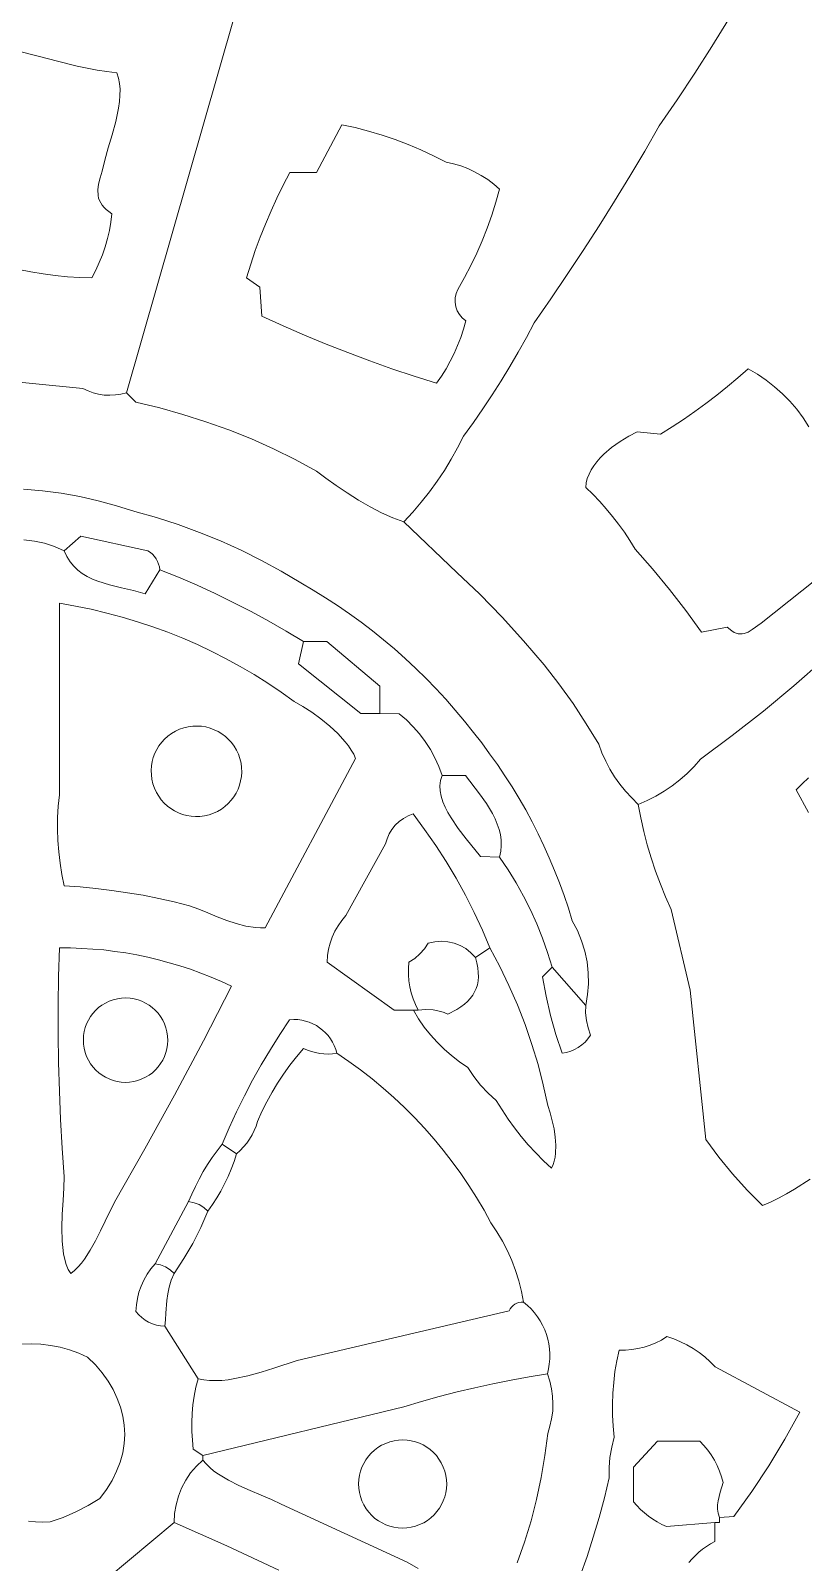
# Model space of a CAD drawing. Header units: inches. Extents: x 36.3 to 71.4, y 17.4 to 61.7.
# Drawn here: x 52.73 to 58.4, y 37.85 to 49.09 of the extents above; entities that cross this region are included whole.
import ezdxf

# ---------------------------------------------------------------- set-up
doc = ezdxf.new("R2010")
doc.units = ezdxf.units.IN
doc.header["$MEASUREMENT"] = 0
doc.layers.add('10_CLOSED_AREAS', color=7, linetype='CONTINUOUS', lineweight=18)
doc.layers.add('20_EXACT_CIRCLES', color=7, linetype='CONTINUOUS', lineweight=18)

msp = doc.modelspace()

# ---------------------------------------------------------------- linework, layer by layer
at = {"layer": '10_CLOSED_AREAS'}
for points in [[(52.375, 46.535), (53.116, 46.462), (53.154, 46.444), (53.192, 46.43), (53.232, 46.42), (53.273, 46.413), (53.314, 46.411), (53.355, 46.414), (53.395, 46.42), (53.436, 46.43), (55.016, 51.943)], [(55.016, 51.943), (53.436, 46.43), (53.506, 46.36), (53.68, 46.319), (53.851, 46.271), (54.02, 46.217), (54.188, 46.157), (54.353, 46.091), (54.515, 46.018), (54.675, 45.939), (54.831, 45.855), (54.9, 45.803), (54.976, 45.749), (55.056, 45.695), (55.14, 45.642), (55.224, 45.593), (55.309, 45.548), (55.392, 45.511), (55.472, 45.482), (55.538, 45.553), (55.6, 45.626), (55.66, 45.702), (55.716, 45.78), (55.77, 45.86), (55.82, 45.942), (55.867, 46.026), (55.911, 46.111), (55.983, 46.211), (56.052, 46.312), (56.12, 46.414), (56.186, 46.517), (56.25, 46.622), (56.312, 46.728), (56.372, 46.834), (56.43, 46.942), (56.552, 47.118), (56.672, 47.296), (56.789, 47.474), (56.905, 47.654), (57.019, 47.836), (57.13, 48.018), (57.24, 48.202), (57.347, 48.387), (57.479, 48.579), (57.608, 48.773), (57.734, 48.969), (57.856, 49.167)], [(57.856, 49.167), (57.734, 48.969), (57.608, 48.773), (57.479, 48.579), (57.347, 48.387), (57.24, 48.202), (57.13, 48.018), (57.019, 47.836), (56.905, 47.654), (56.789, 47.474), (56.672, 47.296), (56.552, 47.118), (56.43, 46.942), (56.372, 46.834), (56.312, 46.728), (56.25, 46.622), (56.186, 46.517), (56.12, 46.414), (56.052, 46.312), (55.983, 46.211), (55.911, 46.111), (55.867, 46.026), (55.82, 45.942), (55.77, 45.86), (55.716, 45.78), (55.66, 45.702), (55.6, 45.626), (55.538, 45.553), (55.472, 45.482), (55.86, 45.111), (56.03, 44.951), (56.193, 44.784), (56.351, 44.611), (56.502, 44.434), (56.611, 44.294), (56.714, 44.15), (56.811, 44.002), (56.903, 43.851), (56.926, 43.788), (56.954, 43.727), (56.985, 43.669), (57.019, 43.612), (57.058, 43.558), (57.099, 43.506), (57.145, 43.457), (57.193, 43.41), (57.259, 43.438), (57.323, 43.47), (57.384, 43.506), (57.443, 43.546), (57.499, 43.589), (57.552, 43.637), (57.603, 43.688), (57.649, 43.742), (57.883, 43.915), (58.111, 44.094), (58.334, 44.279), (58.553, 44.47)], [(52.644, 48.935), (52.788, 48.899), (52.931, 48.862), (53.075, 48.826), (53.22, 48.796), (53.292, 48.785), (53.365, 48.776), (53.378, 48.738), (53.385, 48.698), (53.389, 48.656), (53.388, 48.611), (53.384, 48.565), (53.377, 48.517), (53.357, 48.42), (53.331, 48.321), (53.303, 48.226), (53.277, 48.136), (53.258, 48.055), (53.242, 48.006), (53.231, 47.96), (53.226, 47.917), (53.228, 47.877), (53.232, 47.858), (53.238, 47.84), (53.247, 47.822), (53.258, 47.805), (53.272, 47.789), (53.288, 47.773), (53.308, 47.758), (53.33, 47.743), (53.322, 47.682), (53.311, 47.621), (53.297, 47.56), (53.28, 47.501), (53.26, 47.442), (53.237, 47.384), (53.211, 47.328), (53.183, 47.273), (53.093, 47.275), (53.003, 47.281), (52.913, 47.29), (52.824, 47.301), (52.735, 47.316), (52.647, 47.333)], [(58.455, 40.661), (58.339, 40.587), (58.281, 40.553), (58.222, 40.521), (58.164, 40.493), (58.106, 40.468), (57.992, 40.581), (57.885, 40.7), (57.784, 40.823), (57.69, 40.952), (57.574, 42.047), (57.435, 42.639), (57.393, 42.732), (57.355, 42.826), (57.319, 42.92), (57.287, 43.017), (57.259, 43.114), (57.233, 43.212), (57.211, 43.311), (57.193, 43.41), (57.145, 43.457), (57.099, 43.506), (57.058, 43.558), (57.019, 43.612), (56.985, 43.669), (56.954, 43.727), (56.926, 43.788), (56.903, 43.851), (56.811, 44.002), (56.714, 44.15), (56.611, 44.294), (56.502, 44.434), (56.351, 44.611), (56.193, 44.784), (56.03, 44.951), (55.86, 45.111), (55.472, 45.482), (55.392, 45.511), (55.309, 45.548), (55.224, 45.593), (55.14, 45.642), (55.056, 45.695), (54.976, 45.749), (54.9, 45.803), (54.831, 45.855), (54.675, 45.939), (54.515, 46.018), (54.353, 46.091), (54.188, 46.157), (54.02, 46.217), (53.851, 46.271), (53.68, 46.319), (53.506, 46.36), (53.436, 46.43), (53.395, 46.42), (53.355, 46.414), (53.314, 46.411), (53.273, 46.413), (53.232, 46.42), (53.192, 46.43), (53.154, 46.444), (53.116, 46.462), (52.375, 46.535)], [(58.597, 45.138), (58.096, 44.74), (58.03, 44.692), (58, 44.674), (57.97, 44.663), (57.956, 44.661), (57.941, 44.66), (57.927, 44.662), (57.912, 44.666), (57.896, 44.672), (57.88, 44.682), (57.846, 44.71), (57.656, 44.674), (57.542, 44.833), (57.423, 44.987), (57.298, 45.137), (57.169, 45.282), (57.131, 45.345), (57.091, 45.406), (57.049, 45.465), (57.005, 45.522), (56.958, 45.578), (56.91, 45.632), (56.859, 45.685), (56.807, 45.735), (56.811, 45.768), (56.819, 45.801), (56.832, 45.832), (56.848, 45.863), (56.867, 45.894), (56.889, 45.923), (56.913, 45.951), (56.94, 45.978), (56.997, 46.028), (57.06, 46.072), (57.123, 46.111), (57.185, 46.143), (57.357, 46.125), (57.442, 46.179), (57.526, 46.234), (57.608, 46.292), (57.69, 46.351), (57.769, 46.412), (57.848, 46.475), (57.925, 46.539), (58, 46.606), (58.068, 46.566), (58.132, 46.522), (58.193, 46.474), (58.251, 46.422), (58.306, 46.367), (58.356, 46.308), (58.403, 46.245), (58.445, 46.179)], [(52.68, 45.723), (52.819, 45.71), (52.957, 45.692), (53.094, 45.668), (53.229, 45.637), (53.364, 45.601), (53.497, 45.559), (53.657, 45.514), (53.816, 45.462), (53.972, 45.405), (54.126, 45.343), (54.278, 45.274), (54.427, 45.2), (54.573, 45.12), (54.716, 45.035), (54.807, 44.981), (54.897, 44.926), (54.986, 44.868), (55.073, 44.809), (55.158, 44.747), (55.241, 44.683), (55.324, 44.617), (55.404, 44.55), (55.483, 44.48), (55.56, 44.408), (55.635, 44.334), (55.708, 44.259), (55.78, 44.181), (55.849, 44.102), (55.917, 44.021), (55.983, 43.938), (56.044, 43.861), (56.102, 43.782), (56.159, 43.702), (56.214, 43.62), (56.267, 43.538), (56.318, 43.454), (56.367, 43.369), (56.413, 43.282), (56.458, 43.195), (56.5, 43.106), (56.54, 43.017), (56.579, 42.926), (56.614, 42.835), (56.648, 42.742), (56.68, 42.649), (56.709, 42.555), (56.746, 42.484), (56.777, 42.409), (56.8, 42.333), (56.817, 42.255), (56.825, 42.175), (56.827, 42.095), (56.82, 42.015), (56.807, 41.936), (56.806, 41.88), (56.812, 41.824), (56.824, 41.77), (56.842, 41.717), (56.823, 41.691), (56.802, 41.667), (56.779, 41.646), (56.753, 41.627), (56.726, 41.612), (56.697, 41.6), (56.667, 41.59), (56.635, 41.584), (56.589, 41.722), (56.549, 41.862), (56.516, 42.003), (56.491, 42.146), (56.561, 42.217), (56.527, 42.324), (56.49, 42.43), (56.448, 42.534), (56.401, 42.636), (56.351, 42.737), (56.296, 42.835), (56.237, 42.931), (56.174, 43.024), (56.034, 43.027), (55.929, 43.158), (55.872, 43.233), (55.819, 43.311), (55.795, 43.35), (55.775, 43.39), (55.758, 43.43), (55.746, 43.47), (55.739, 43.509), (55.737, 43.547), (55.742, 43.585), (55.753, 43.621), (55.729, 43.687), (55.7, 43.751), (55.667, 43.813), (55.629, 43.872), (55.587, 43.928), (55.541, 43.98), (55.491, 44.03), (55.437, 44.075), (55.297, 44.078), (55.156, 44.078), (54.7, 44.442), (54.735, 44.604), (54.609, 44.681), (54.481, 44.754), (54.351, 44.825), (54.22, 44.892), (54.088, 44.956), (53.954, 45.018), (53.818, 45.076), (53.681, 45.131), (53.573, 44.955), (53.487, 44.978), (53.399, 44.999), (53.311, 45.02), (53.226, 45.047), (53.186, 45.063), (53.148, 45.081), (53.112, 45.103), (53.079, 45.128), (53.049, 45.157), (53.022, 45.19), (52.998, 45.228), (52.979, 45.271), (52.908, 45.302), (52.835, 45.326), (52.76, 45.342), (52.684, 45.35)], [(52.684, 45.35), (52.76, 45.342), (52.835, 45.326), (52.908, 45.302), (52.979, 45.271), (53.102, 45.377), (53.594, 45.271), (53.612, 45.259), (53.628, 45.245), (53.642, 45.229), (53.654, 45.211), (53.664, 45.193), (53.672, 45.173), (53.678, 45.152), (53.681, 45.131), (53.818, 45.076), (53.954, 45.018), (54.088, 44.956), (54.22, 44.892), (54.351, 44.825), (54.481, 44.754), (54.609, 44.681), (54.735, 44.604), (54.907, 44.604), (55.297, 44.278), (55.297, 44.078), (55.437, 44.075), (55.491, 44.03), (55.541, 43.98), (55.587, 43.928), (55.629, 43.872), (55.667, 43.813), (55.7, 43.751), (55.729, 43.687), (55.753, 43.621), (55.925, 43.621), (56.028, 43.488), (56.078, 43.417), (56.123, 43.343), (56.142, 43.305), (56.158, 43.266), (56.171, 43.227), (56.181, 43.188), (56.186, 43.148), (56.187, 43.107), (56.184, 43.066), (56.174, 43.024), (56.237, 42.931), (56.296, 42.835), (56.351, 42.737), (56.401, 42.636), (56.448, 42.534), (56.49, 42.43), (56.527, 42.324), (56.561, 42.217), (56.807, 41.936), (56.82, 42.015), (56.827, 42.095), (56.825, 42.175), (56.817, 42.255), (56.8, 42.333), (56.777, 42.409), (56.746, 42.484), (56.709, 42.555), (56.68, 42.649), (56.648, 42.742), (56.614, 42.835), (56.579, 42.926), (56.54, 43.017), (56.5, 43.106), (56.458, 43.195), (56.413, 43.282), (56.367, 43.369), (56.318, 43.454), (56.267, 43.538), (56.214, 43.62), (56.159, 43.702), (56.102, 43.782), (56.044, 43.861), (55.983, 43.938), (55.917, 44.021), (55.849, 44.102), (55.78, 44.181), (55.708, 44.259), (55.635, 44.334), (55.56, 44.408), (55.483, 44.48), (55.404, 44.55), (55.324, 44.617), (55.241, 44.683), (55.158, 44.747), (55.073, 44.809), (54.986, 44.868), (54.897, 44.926), (54.807, 44.981), (54.716, 45.035), (54.573, 45.12), (54.427, 45.2), (54.278, 45.274), (54.126, 45.343), (53.972, 45.405), (53.816, 45.462), (53.657, 45.514), (53.497, 45.559), (53.364, 45.601), (53.229, 45.637), (53.094, 45.668), (52.957, 45.692), (52.819, 45.71), (52.68, 45.723)], [(58.553, 44.47), (58.334, 44.279), (58.111, 44.094), (57.883, 43.915), (57.649, 43.742), (57.603, 43.688), (57.552, 43.637), (57.499, 43.589), (57.443, 43.546), (57.384, 43.506), (57.323, 43.47), (57.259, 43.438), (57.193, 43.41), (57.211, 43.311), (57.233, 43.212), (57.259, 43.114), (57.287, 43.017), (57.319, 42.92), (57.355, 42.826), (57.393, 42.732), (57.435, 42.639), (57.574, 42.047), (57.69, 40.952), (57.784, 40.823), (57.885, 40.7), (57.992, 40.581), (58.106, 40.468), (58.164, 40.493), (58.222, 40.521), (58.281, 40.553), (58.339, 40.587), (58.455, 40.661)], [(58.442, 43.351), (58.351, 43.516), (58.396, 43.562), (58.443, 43.606)], [(53.295, 37.731), (53.787, 38.143), (53.79, 38.209), (53.8, 38.273), (53.817, 38.335), (53.841, 38.395), (53.871, 38.452), (53.907, 38.506), (53.95, 38.555), (53.997, 38.6), (53.997, 38.635), (53.927, 38.681), (53.92, 38.746), (53.916, 38.811), (53.915, 38.876), (53.918, 38.941), (53.924, 39.005), (53.934, 39.07), (53.946, 39.134), (53.962, 39.197), (53.717, 39.583), (53.686, 39.585), (53.656, 39.591), (53.627, 39.6), (53.599, 39.612), (53.573, 39.627), (53.548, 39.645), (53.526, 39.666), (53.506, 39.69), (53.509, 39.738), (53.517, 39.786), (53.528, 39.832), (53.544, 39.877), (53.564, 39.921), (53.588, 39.963), (53.615, 40.002), (53.646, 40.04), (53.892, 40.496), (53.916, 40.552), (53.942, 40.608), (53.97, 40.662), (54, 40.716), (54.031, 40.768), (54.065, 40.819), (54.101, 40.869), (54.138, 40.917), (54.189, 41.037), (54.244, 41.155), (54.302, 41.272), (54.362, 41.387), (54.426, 41.5), (54.493, 41.612), (54.562, 41.722), (54.634, 41.83), (54.664, 41.832), (54.694, 41.831), (54.723, 41.827), (54.751, 41.821), (54.778, 41.812), (54.805, 41.801), (54.83, 41.788), (54.854, 41.772), (54.876, 41.755), (54.897, 41.735), (54.916, 41.714), (54.933, 41.691), (54.948, 41.667), (54.961, 41.641), (54.972, 41.613), (54.981, 41.584), (55.069, 41.525), (55.155, 41.462), (55.239, 41.397), (55.321, 41.329), (55.4, 41.259), (55.478, 41.186), (55.552, 41.111), (55.625, 41.034), (55.695, 40.955), (55.762, 40.873), (55.827, 40.789), (55.89, 40.703), (55.949, 40.615), (56.006, 40.526), (56.061, 40.434), (56.112, 40.34), (56.156, 40.275), (56.197, 40.206), (56.233, 40.136), (56.266, 40.064), (56.293, 39.99), (56.317, 39.914), (56.336, 39.837), (56.35, 39.759), (56.379, 39.735), (56.406, 39.709), (56.431, 39.681), (56.453, 39.652), (56.473, 39.621), (56.491, 39.589), (56.506, 39.556), (56.519, 39.522), (56.529, 39.487), (56.537, 39.452), (56.542, 39.416), (56.544, 39.379), (56.544, 39.342), (56.54, 39.305), (56.534, 39.269), (56.526, 39.232), (56.544, 39.179), (56.556, 39.124), (56.564, 39.069), (56.567, 39.013), (56.565, 38.958), (56.557, 38.903), (56.545, 38.848), (56.528, 38.795), (56.508, 38.633), (56.481, 38.472), (56.447, 38.312), (56.406, 38.155), (56.359, 37.999), (56.304, 37.846)], [(52.665, 39.451), (52.736, 39.453), (52.808, 39.451), (52.879, 39.442), (52.949, 39.428), (53.018, 39.409), (53.086, 39.385), (53.151, 39.355), (53.208, 39.298), (53.258, 39.24), (53.301, 39.179), (53.338, 39.117), (53.369, 39.053), (53.393, 38.989), (53.41, 38.923), (53.42, 38.856), (53.424, 38.789), (53.42, 38.721), (53.409, 38.653), (53.39, 38.586), (53.364, 38.518), (53.331, 38.45), (53.289, 38.384), (53.24, 38.318), (53.154, 38.266), (53.065, 38.22), (52.972, 38.18), (52.877, 38.147), (52.823, 38.145), (52.769, 38.147), (52.716, 38.152)], [(56.767, 37.751), (56.817, 37.892), (56.863, 38.035), (56.906, 38.179), (56.944, 38.323), (56.979, 38.469), (56.979, 38.545), (56.985, 38.62), (56.998, 38.695), (57.017, 38.769), (57.009, 38.849), (57.005, 38.929), (57.004, 39.009), (57.006, 39.09), (57.013, 39.17), (57.022, 39.249), (57.036, 39.329), (57.052, 39.407), (57.099, 39.407), (57.145, 39.411), (57.191, 39.418), (57.236, 39.428), (57.28, 39.443), (57.322, 39.46), (57.364, 39.481), (57.403, 39.506), (57.454, 39.489), (57.502, 39.468), (57.55, 39.445), (57.595, 39.419), (57.639, 39.389), (57.681, 39.357), (57.721, 39.322), (57.758, 39.284), (58.38, 38.951), (58.269, 38.753), (58.152, 38.559), (58.027, 38.37), (57.895, 38.186), (57.79, 38.179), (57.79, 38.143), (57.755, 38.143), (57.755, 38.003), (57.724, 37.986), (57.694, 37.967), (57.665, 37.947), (57.638, 37.925), (57.612, 37.901), (57.588, 37.875), (57.565, 37.849)], [(57.565, 37.849), (57.588, 37.875), (57.612, 37.901), (57.638, 37.925), (57.665, 37.947), (57.694, 37.967), (57.724, 37.986), (57.755, 38.003), (57.755, 38.143), (57.399, 38.113), (57.365, 38.129), (57.331, 38.148), (57.299, 38.168), (57.268, 38.19), (57.238, 38.214), (57.21, 38.239), (57.183, 38.267), (57.158, 38.295), (57.158, 38.549), (57.334, 38.74), (57.645, 38.74), (57.675, 38.708), (57.703, 38.674), (57.729, 38.638), (57.752, 38.6), (57.772, 38.561), (57.79, 38.52), (57.805, 38.478), (57.816, 38.435), (57.795, 38.365), (57.786, 38.333), (57.779, 38.302), (57.775, 38.272), (57.775, 38.241), (57.779, 38.21), (57.79, 38.179), (57.895, 38.186), (58.027, 38.37), (58.152, 38.559), (58.269, 38.753), (58.38, 38.951), (57.758, 39.284), (57.721, 39.322), (57.681, 39.357), (57.639, 39.389), (57.595, 39.419), (57.55, 39.445), (57.502, 39.468), (57.454, 39.489), (57.403, 39.506), (57.364, 39.481), (57.322, 39.46), (57.28, 39.443), (57.236, 39.428), (57.191, 39.418), (57.145, 39.411), (57.099, 39.407), (57.052, 39.407), (57.036, 39.329), (57.022, 39.249), (57.013, 39.17), (57.006, 39.09), (57.004, 39.009), (57.005, 38.929), (57.009, 38.849), (57.017, 38.769), (56.998, 38.695), (56.985, 38.62), (56.979, 38.545), (56.979, 38.469), (56.944, 38.323), (56.906, 38.179), (56.863, 38.035), (56.817, 37.892), (56.767, 37.751)], [(56.304, 37.846), (56.359, 37.999), (56.406, 38.155), (56.447, 38.312), (56.481, 38.472), (56.508, 38.633), (56.528, 38.795), (56.545, 38.848), (56.557, 38.903), (56.565, 38.958), (56.567, 39.013), (56.564, 39.069), (56.556, 39.124), (56.544, 39.179), (56.526, 39.232), (56.392, 39.211), (56.259, 39.187), (56.126, 39.16), (55.994, 39.131), (55.863, 39.1), (55.732, 39.066), (55.602, 39.029), (55.473, 38.99), (53.997, 38.635), (53.997, 38.6), (54.021, 38.572), (54.048, 38.545), (54.078, 38.52), (54.111, 38.496), (54.184, 38.453), (54.262, 38.414), (54.344, 38.377), (54.425, 38.343), (54.502, 38.31), (54.573, 38.277), (55.497, 37.852), (55.577, 37.804)], [(55.577, 37.804), (55.497, 37.852), (54.573, 38.277), (54.502, 38.31), (54.425, 38.343), (54.344, 38.377), (54.262, 38.414), (54.184, 38.453), (54.111, 38.496), (54.078, 38.52), (54.048, 38.545), (54.021, 38.572), (53.997, 38.6), (53.95, 38.555), (53.907, 38.506), (53.871, 38.452), (53.841, 38.395), (53.817, 38.335), (53.8, 38.273), (53.79, 38.209), (53.787, 38.143), (54.173, 37.972), (54.555, 37.793)], [(54.555, 37.793), (54.173, 37.972), (53.787, 38.143), (53.295, 37.731)]]:
    msp.add_lwpolyline(points, dxfattribs=at)
for points in [[(54.832, 48.045), (55.016, 48.396), (55.116, 48.375), (55.214, 48.349), (55.312, 48.32), (55.409, 48.287), (55.504, 48.251), (55.598, 48.211), (55.691, 48.168), (55.782, 48.121), (55.836, 48.109), (55.89, 48.093), (55.942, 48.074), (55.992, 48.051), (56.041, 48.024), (56.088, 47.994), (56.132, 47.96), (56.174, 47.923), (56.147, 47.827), (56.117, 47.732), (56.083, 47.638), (56.047, 47.545), (56.007, 47.453), (55.964, 47.363), (55.918, 47.275), (55.868, 47.188), (55.856, 47.157), (55.849, 47.125), (55.848, 47.093), (55.853, 47.061), (55.864, 47.031), (55.88, 47.003), (55.901, 46.978), (55.927, 46.957), (55.91, 46.895), (55.89, 46.835), (55.867, 46.776), (55.842, 46.718), (55.813, 46.661), (55.782, 46.606), (55.748, 46.552), (55.711, 46.5), (55.547, 46.552), (55.385, 46.606), (55.223, 46.664), (55.062, 46.724), (54.902, 46.787), (54.744, 46.852), (54.586, 46.921), (54.43, 46.992), (54.415, 47.203), (54.317, 47.273), (54.348, 47.373), (54.382, 47.472), (54.418, 47.57), (54.457, 47.667), (54.498, 47.763), (54.541, 47.858), (54.587, 47.952), (54.635, 48.045)], [(52.979, 45.271), (52.998, 45.228), (53.022, 45.19), (53.049, 45.157), (53.079, 45.128), (53.112, 45.103), (53.148, 45.081), (53.186, 45.063), (53.226, 45.047), (53.311, 45.02), (53.399, 44.999), (53.487, 44.978), (53.573, 44.955), (53.681, 45.131), (53.678, 45.152), (53.672, 45.173), (53.664, 45.193), (53.654, 45.211), (53.642, 45.229), (53.628, 45.245), (53.612, 45.259), (53.594, 45.271), (53.102, 45.377)], [(52.944, 43.481), (52.944, 44.885), (53.061, 44.865), (53.176, 44.841), (53.291, 44.814), (53.405, 44.784), (53.518, 44.75), (53.63, 44.713), (53.74, 44.673), (53.849, 44.629), (53.957, 44.582), (54.064, 44.532), (54.169, 44.479), (54.272, 44.422), (54.374, 44.362), (54.474, 44.3), (54.572, 44.234), (54.668, 44.165), (54.73, 44.128), (54.796, 44.086), (54.863, 44.038), (54.928, 43.985), (54.988, 43.929), (55.042, 43.87), (55.066, 43.84), (55.086, 43.809), (55.104, 43.778), (55.118, 43.747), (54.454, 42.504), (54.419, 42.504), (54.383, 42.507), (54.313, 42.518), (54.242, 42.536), (54.172, 42.559), (54.103, 42.586), (54.034, 42.614), (53.967, 42.641), (53.9, 42.667), (53.786, 42.695), (53.673, 42.72), (53.558, 42.743), (53.443, 42.762), (53.328, 42.779), (53.212, 42.793), (53.096, 42.805), (52.979, 42.813), (52.962, 42.896), (52.949, 42.979), (52.939, 43.062), (52.933, 43.146), (52.93, 43.229), (52.931, 43.313), (52.936, 43.397)], [(54.735, 44.604), (54.7, 44.442), (55.156, 44.078), (55.297, 44.078), (55.297, 44.278), (54.907, 44.604)], [(56.174, 43.024), (56.184, 43.066), (56.187, 43.107), (56.186, 43.148), (56.181, 43.188), (56.171, 43.227), (56.158, 43.266), (56.142, 43.305), (56.123, 43.343), (56.078, 43.417), (56.028, 43.488), (55.925, 43.621), (55.753, 43.621), (55.742, 43.585), (55.737, 43.547), (55.739, 43.509), (55.746, 43.47), (55.758, 43.43), (55.775, 43.39), (55.795, 43.35), (55.819, 43.311), (55.872, 43.233), (55.929, 43.158), (56.034, 43.027)], [(55.54, 43.34), (55.625, 43.226), (55.706, 43.109), (55.783, 42.99), (55.856, 42.868), (55.924, 42.743), (55.989, 42.617), (56.049, 42.488), (56.104, 42.357), (56.177, 42.22), (56.244, 42.081), (56.306, 41.939), (56.362, 41.796), (56.412, 41.65), (56.457, 41.502), (56.496, 41.352), (56.529, 41.201), (56.547, 41.147), (56.562, 41.09), (56.575, 41.03), (56.584, 40.97), (56.588, 40.91), (56.586, 40.851), (56.582, 40.822), (56.576, 40.794), (56.568, 40.768), (56.557, 40.742), (56.498, 40.796), (56.441, 40.853), (56.386, 40.912), (56.334, 40.974), (56.284, 41.037), (56.237, 41.102), (56.193, 41.17), (56.151, 41.239), (56.091, 41.292), (56.036, 41.351), (55.986, 41.414), (55.942, 41.481), (55.881, 41.522), (55.823, 41.567), (55.768, 41.614), (55.716, 41.666), (55.667, 41.72), (55.622, 41.777), (55.58, 41.838), (55.542, 41.901), (55.402, 41.901), (54.91, 42.253), (54.913, 42.301), (54.92, 42.347), (54.931, 42.393), (54.947, 42.437), (54.966, 42.479), (54.989, 42.52), (55.017, 42.559), (55.047, 42.595), (55.338, 43.12), (55.349, 43.158), (55.365, 43.194), (55.385, 43.227), (55.409, 43.257), (55.437, 43.284), (55.469, 43.307), (55.503, 43.326)], [(56.104, 42.357), (56.049, 42.488), (55.989, 42.617), (55.924, 42.743), (55.856, 42.868), (55.783, 42.99), (55.706, 43.109), (55.625, 43.226), (55.54, 43.34), (55.503, 43.326), (55.469, 43.307), (55.437, 43.284), (55.409, 43.257), (55.385, 43.227), (55.365, 43.194), (55.349, 43.158), (55.338, 43.12), (55.047, 42.595), (55.017, 42.559), (54.989, 42.52), (54.966, 42.479), (54.947, 42.437), (54.931, 42.393), (54.92, 42.347), (54.913, 42.301), (54.91, 42.253), (55.402, 41.901), (55.542, 41.901), (55.578, 41.901), (55.558, 41.941), (55.541, 41.984), (55.527, 42.027), (55.517, 42.071), (55.51, 42.116), (55.507, 42.161), (55.507, 42.206), (55.51, 42.252), (55.552, 42.28), (55.59, 42.313), (55.623, 42.351), (55.652, 42.392), (55.7, 42.403), (55.748, 42.406), (55.795, 42.403), (55.842, 42.392), (55.886, 42.375), (55.927, 42.352), (55.965, 42.322), (55.999, 42.287)], [(55.999, 42.287), (55.965, 42.322), (55.927, 42.352), (55.886, 42.375), (55.842, 42.392), (55.795, 42.403), (55.748, 42.406), (55.7, 42.403), (55.652, 42.392), (55.623, 42.351), (55.59, 42.313), (55.552, 42.28), (55.51, 42.252), (55.507, 42.206), (55.507, 42.161), (55.51, 42.116), (55.517, 42.071), (55.527, 42.027), (55.541, 41.984), (55.558, 41.941), (55.578, 41.901), (55.605, 41.904), (55.633, 41.906), (55.688, 41.903), (55.743, 41.891), (55.769, 41.883), (55.795, 41.872), (55.861, 41.906), (55.89, 41.925), (55.917, 41.944), (55.94, 41.965), (55.96, 41.987), (55.978, 42.01), (55.992, 42.034), (56.004, 42.06), (56.012, 42.087), (56.018, 42.115), (56.02, 42.146), (56.019, 42.178), (56.016, 42.212), (56.009, 42.249)], [(52.979, 40.679), (52.965, 40.888), (52.953, 41.098), (52.944, 41.307), (52.938, 41.517), (52.935, 41.727), (52.935, 41.937), (52.938, 42.147), (52.944, 42.357), (53.026, 42.357), (53.108, 42.354), (53.189, 42.349), (53.271, 42.342), (53.352, 42.332), (53.432, 42.32), (53.513, 42.306), (53.592, 42.289), (53.672, 42.27), (53.75, 42.249), (53.828, 42.226), (53.906, 42.201), (53.983, 42.173), (54.059, 42.143), (54.134, 42.11), (54.208, 42.076), (54.002, 41.676), (53.789, 41.278), (53.571, 40.884), (53.348, 40.493), (53.281, 40.354), (53.246, 40.281), (53.209, 40.209), (53.17, 40.14), (53.128, 40.075), (53.105, 40.045), (53.081, 40.018), (53.055, 39.992), (53.028, 39.969), (53.009, 39.999), (52.994, 40.034), (52.983, 40.072), (52.974, 40.114), (52.968, 40.159), (52.964, 40.206), (52.962, 40.304), (52.965, 40.405), (52.971, 40.504), (52.977, 40.597)], [(56.104, 42.357), (55.999, 42.287), (56.009, 42.249), (56.016, 42.212), (56.019, 42.178), (56.02, 42.146), (56.018, 42.115), (56.012, 42.087), (56.004, 42.06), (55.992, 42.034), (55.978, 42.01), (55.96, 41.987), (55.94, 41.965), (55.917, 41.944), (55.89, 41.925), (55.861, 41.906), (55.795, 41.872), (55.769, 41.883), (55.743, 41.891), (55.688, 41.903), (55.633, 41.906), (55.605, 41.904), (55.578, 41.901), (55.542, 41.901), (55.58, 41.838), (55.622, 41.777), (55.667, 41.72), (55.716, 41.666), (55.768, 41.614), (55.823, 41.567), (55.881, 41.522), (55.942, 41.481), (55.986, 41.414), (56.036, 41.351), (56.091, 41.292), (56.151, 41.239), (56.193, 41.17), (56.237, 41.102), (56.284, 41.037), (56.334, 40.974), (56.386, 40.912), (56.441, 40.853), (56.498, 40.796), (56.557, 40.742), (56.568, 40.768), (56.576, 40.794), (56.582, 40.822), (56.586, 40.851), (56.588, 40.91), (56.584, 40.97), (56.575, 41.03), (56.562, 41.09), (56.547, 41.147), (56.529, 41.201), (56.496, 41.352), (56.457, 41.502), (56.412, 41.65), (56.362, 41.796), (56.306, 41.939), (56.244, 42.081), (56.177, 42.22)], [(56.561, 42.217), (56.491, 42.146), (56.516, 42.003), (56.549, 41.862), (56.589, 41.722), (56.635, 41.584), (56.667, 41.59), (56.697, 41.6), (56.726, 41.612), (56.753, 41.627), (56.779, 41.646), (56.802, 41.667), (56.823, 41.691), (56.842, 41.717), (56.824, 41.77), (56.812, 41.824), (56.806, 41.88), (56.807, 41.936)], [(54.981, 41.584), (54.972, 41.613), (54.961, 41.641), (54.948, 41.667), (54.933, 41.691), (54.916, 41.714), (54.897, 41.735), (54.876, 41.755), (54.854, 41.772), (54.83, 41.788), (54.805, 41.801), (54.778, 41.812), (54.751, 41.821), (54.723, 41.827), (54.694, 41.831), (54.664, 41.832), (54.634, 41.83), (54.562, 41.722), (54.493, 41.612), (54.426, 41.5), (54.362, 41.387), (54.302, 41.272), (54.244, 41.155), (54.189, 41.037), (54.138, 40.917), (54.243, 40.847), (54.271, 40.871), (54.296, 40.897), (54.319, 40.924), (54.34, 40.954), (54.358, 40.985), (54.374, 41.017), (54.388, 41.05), (54.399, 41.085), (54.431, 41.157), (54.467, 41.228), (54.505, 41.298), (54.546, 41.365), (54.589, 41.432), (54.635, 41.496), (54.684, 41.559), (54.735, 41.62), (54.764, 41.607), (54.794, 41.597), (54.824, 41.589), (54.855, 41.583), (54.886, 41.58), (54.918, 41.579), (54.949, 41.58)], [(54.981, 41.584), (54.949, 41.58), (54.918, 41.579), (54.886, 41.58), (54.855, 41.583), (54.824, 41.589), (54.794, 41.597), (54.764, 41.607), (54.735, 41.62), (54.684, 41.559), (54.635, 41.496), (54.589, 41.432), (54.546, 41.365), (54.505, 41.298), (54.467, 41.228), (54.431, 41.157), (54.399, 41.085), (54.388, 41.05), (54.374, 41.017), (54.358, 40.985), (54.34, 40.954), (54.319, 40.924), (54.296, 40.897), (54.271, 40.871), (54.243, 40.847), (54.226, 40.79), (54.205, 40.735), (54.183, 40.68), (54.157, 40.627), (54.13, 40.574), (54.1, 40.523), (54.067, 40.474), (54.033, 40.426), (53.981, 40.306), (53.923, 40.19), (53.858, 40.078), (53.787, 39.969), (53.765, 39.919), (53.75, 39.869), (53.74, 39.82), (53.733, 39.771), (53.726, 39.677), (53.722, 39.63), (53.717, 39.583), (53.962, 39.197), (54.003, 39.189), (54.046, 39.184), (54.09, 39.183), (54.136, 39.185), (54.183, 39.19), (54.231, 39.198), (54.328, 39.218), (54.425, 39.245), (54.519, 39.274), (54.69, 39.33), (56.245, 39.695), (56.252, 39.709), (56.262, 39.723), (56.274, 39.734), (56.287, 39.744), (56.302, 39.751), (56.317, 39.756), (56.333, 39.759), (56.35, 39.759), (56.336, 39.837), (56.317, 39.914), (56.293, 39.99), (56.266, 40.064), (56.233, 40.136), (56.197, 40.206), (56.156, 40.275), (56.112, 40.34), (56.061, 40.434), (56.006, 40.526), (55.949, 40.615), (55.89, 40.703), (55.827, 40.789), (55.762, 40.873), (55.695, 40.955), (55.625, 41.034), (55.552, 41.111), (55.478, 41.186), (55.4, 41.259), (55.321, 41.329), (55.239, 41.397), (55.155, 41.462), (55.069, 41.525)], [(53.892, 40.496), (53.932, 40.488), (53.969, 40.474), (54.003, 40.453), (54.033, 40.426), (54.067, 40.474), (54.1, 40.523), (54.13, 40.574), (54.157, 40.627), (54.183, 40.68), (54.205, 40.735), (54.226, 40.79), (54.243, 40.847), (54.138, 40.917), (54.101, 40.869), (54.065, 40.819), (54.031, 40.768), (54, 40.716), (53.97, 40.662), (53.942, 40.608), (53.916, 40.552)], [(53.646, 40.04), (53.686, 40.032), (53.723, 40.017), (53.757, 39.996), (53.787, 39.969), (53.858, 40.078), (53.923, 40.19), (53.981, 40.306), (54.033, 40.426), (54.003, 40.453), (53.969, 40.474), (53.932, 40.488), (53.892, 40.496)], [(53.506, 39.69), (53.526, 39.666), (53.548, 39.645), (53.573, 39.627), (53.599, 39.612), (53.627, 39.6), (53.656, 39.591), (53.686, 39.585), (53.717, 39.583), (53.722, 39.63), (53.726, 39.677), (53.733, 39.771), (53.74, 39.82), (53.75, 39.869), (53.765, 39.919), (53.787, 39.969), (53.757, 39.996), (53.723, 40.017), (53.686, 40.032), (53.646, 40.04), (53.615, 40.002), (53.588, 39.963), (53.564, 39.921), (53.544, 39.877), (53.528, 39.832), (53.517, 39.786), (53.509, 39.738)], [(53.927, 38.681), (53.997, 38.635), (55.473, 38.99), (55.602, 39.029), (55.732, 39.066), (55.863, 39.1), (55.994, 39.131), (56.126, 39.16), (56.259, 39.187), (56.392, 39.211), (56.526, 39.232), (56.534, 39.269), (56.54, 39.305), (56.544, 39.342), (56.544, 39.379), (56.542, 39.416), (56.537, 39.452), (56.529, 39.487), (56.519, 39.522), (56.506, 39.556), (56.491, 39.589), (56.473, 39.621), (56.453, 39.652), (56.431, 39.681), (56.406, 39.709), (56.379, 39.735), (56.35, 39.759), (56.333, 39.759), (56.317, 39.756), (56.302, 39.751), (56.287, 39.744), (56.274, 39.734), (56.262, 39.723), (56.252, 39.709), (56.245, 39.695), (54.69, 39.33), (54.519, 39.274), (54.425, 39.245), (54.328, 39.218), (54.231, 39.198), (54.183, 39.19), (54.136, 39.185), (54.09, 39.183), (54.046, 39.184), (54.003, 39.189), (53.962, 39.197), (53.946, 39.134), (53.934, 39.07), (53.924, 39.005), (53.918, 38.941), (53.915, 38.876), (53.916, 38.811), (53.92, 38.746)], [(57.79, 38.143), (57.79, 38.179), (57.779, 38.21), (57.775, 38.241), (57.775, 38.272), (57.779, 38.302), (57.786, 38.333), (57.795, 38.365), (57.816, 38.435), (57.805, 38.478), (57.79, 38.52), (57.772, 38.561), (57.752, 38.6), (57.729, 38.638), (57.703, 38.674), (57.675, 38.708), (57.645, 38.74), (57.334, 38.74), (57.158, 38.549), (57.158, 38.295), (57.183, 38.267), (57.21, 38.239), (57.238, 38.214), (57.268, 38.19), (57.299, 38.168), (57.331, 38.148), (57.365, 38.129), (57.399, 38.113), (57.755, 38.143)]]:
    msp.add_lwpolyline(points, close=True, dxfattribs=at)
at = {"layer": '20_EXACT_CIRCLES'}
for points in [[(53.631, 43.56), (53.623, 43.594), (53.619, 43.627), (53.618, 43.659), (53.62, 43.692), (53.625, 43.724), (53.633, 43.755), (53.645, 43.785), (53.659, 43.813), (53.675, 43.84), (53.695, 43.866), (53.716, 43.889), (53.74, 43.911), (53.766, 43.93), (53.795, 43.947), (53.825, 43.961), (53.857, 43.972), (53.89, 43.98), (53.923, 43.984), (53.956, 43.985), (53.988, 43.983), (54.02, 43.978), (54.051, 43.97), (54.081, 43.958), (54.11, 43.944), (54.137, 43.928), (54.162, 43.908), (54.186, 43.887), (54.208, 43.863), (54.227, 43.837), (54.244, 43.808), (54.258, 43.778), (54.269, 43.746), (54.277, 43.713), (54.281, 43.68), (54.282, 43.647), (54.28, 43.615), (54.274, 43.583), (54.266, 43.552), (54.255, 43.522), (54.241, 43.493), (54.224, 43.466), (54.205, 43.441), (54.183, 43.417), (54.159, 43.395), (54.133, 43.376), (54.105, 43.359), (54.075, 43.345), (54.043, 43.334), (54.009, 43.326), (53.976, 43.322), (53.944, 43.321), (53.911, 43.323), (53.879, 43.329), (53.848, 43.337), (53.818, 43.348), (53.79, 43.362), (53.763, 43.379), (53.737, 43.398), (53.714, 43.42), (53.692, 43.444), (53.673, 43.47), (53.656, 43.498), (53.642, 43.528)], [(53.126, 41.621), (53.122, 41.652), (53.12, 41.683), (53.122, 41.714), (53.127, 41.744), (53.134, 41.773), (53.144, 41.801), (53.157, 41.828), (53.173, 41.853), (53.19, 41.877), (53.21, 41.899), (53.232, 41.919), (53.256, 41.937), (53.282, 41.953), (53.31, 41.966), (53.339, 41.977), (53.37, 41.984), (53.401, 41.989), (53.432, 41.99), (53.463, 41.988), (53.493, 41.984), (53.522, 41.976), (53.55, 41.966), (53.576, 41.953), (53.602, 41.938), (53.626, 41.92), (53.648, 41.9), (53.668, 41.878), (53.686, 41.854), (53.702, 41.828), (53.715, 41.801), (53.725, 41.771), (53.733, 41.741), (53.738, 41.709), (53.739, 41.678), (53.737, 41.648), (53.733, 41.618), (53.725, 41.589), (53.715, 41.561), (53.702, 41.534), (53.687, 41.509), (53.669, 41.485), (53.649, 41.463), (53.627, 41.442), (53.603, 41.424), (53.577, 41.409), (53.55, 41.396), (53.52, 41.385), (53.49, 41.377), (53.458, 41.373), (53.427, 41.371), (53.397, 41.373), (53.367, 41.378), (53.338, 41.385), (53.31, 41.396), (53.283, 41.408), (53.257, 41.424), (53.234, 41.441), (53.211, 41.461), (53.191, 41.483), (53.173, 41.507), (53.158, 41.533), (53.144, 41.561), (53.134, 41.59)], [(55.165, 38.301), (55.154, 38.332), (55.146, 38.363), (55.142, 38.395), (55.14, 38.426), (55.142, 38.458), (55.147, 38.489), (55.154, 38.519), (55.165, 38.548), (55.178, 38.576), (55.193, 38.603), (55.212, 38.628), (55.233, 38.651), (55.256, 38.673), (55.281, 38.692), (55.309, 38.709), (55.339, 38.723), (55.37, 38.734), (55.402, 38.742), (55.433, 38.747), (55.465, 38.748), (55.496, 38.747), (55.527, 38.742), (55.557, 38.734), (55.586, 38.724), (55.614, 38.711), (55.641, 38.695), (55.666, 38.677), (55.69, 38.656), (55.711, 38.633), (55.73, 38.607), (55.747, 38.579), (55.762, 38.549), (55.773, 38.518), (55.781, 38.487), (55.785, 38.455), (55.787, 38.424), (55.785, 38.392), (55.78, 38.361), (55.773, 38.331), (55.762, 38.302), (55.749, 38.274), (55.733, 38.247), (55.715, 38.222), (55.694, 38.199), (55.671, 38.177), (55.645, 38.158), (55.618, 38.141), (55.588, 38.127), (55.557, 38.116), (55.525, 38.108), (55.494, 38.103), (55.462, 38.102), (55.431, 38.104), (55.4, 38.108), (55.37, 38.116), (55.34, 38.126), (55.312, 38.139), (55.286, 38.155), (55.26, 38.173), (55.237, 38.194), (55.216, 38.218), (55.196, 38.243), (55.179, 38.271)]]:
    msp.add_lwpolyline(points, close=True, dxfattribs=at)

doc.saveas('drawing.dxf')
